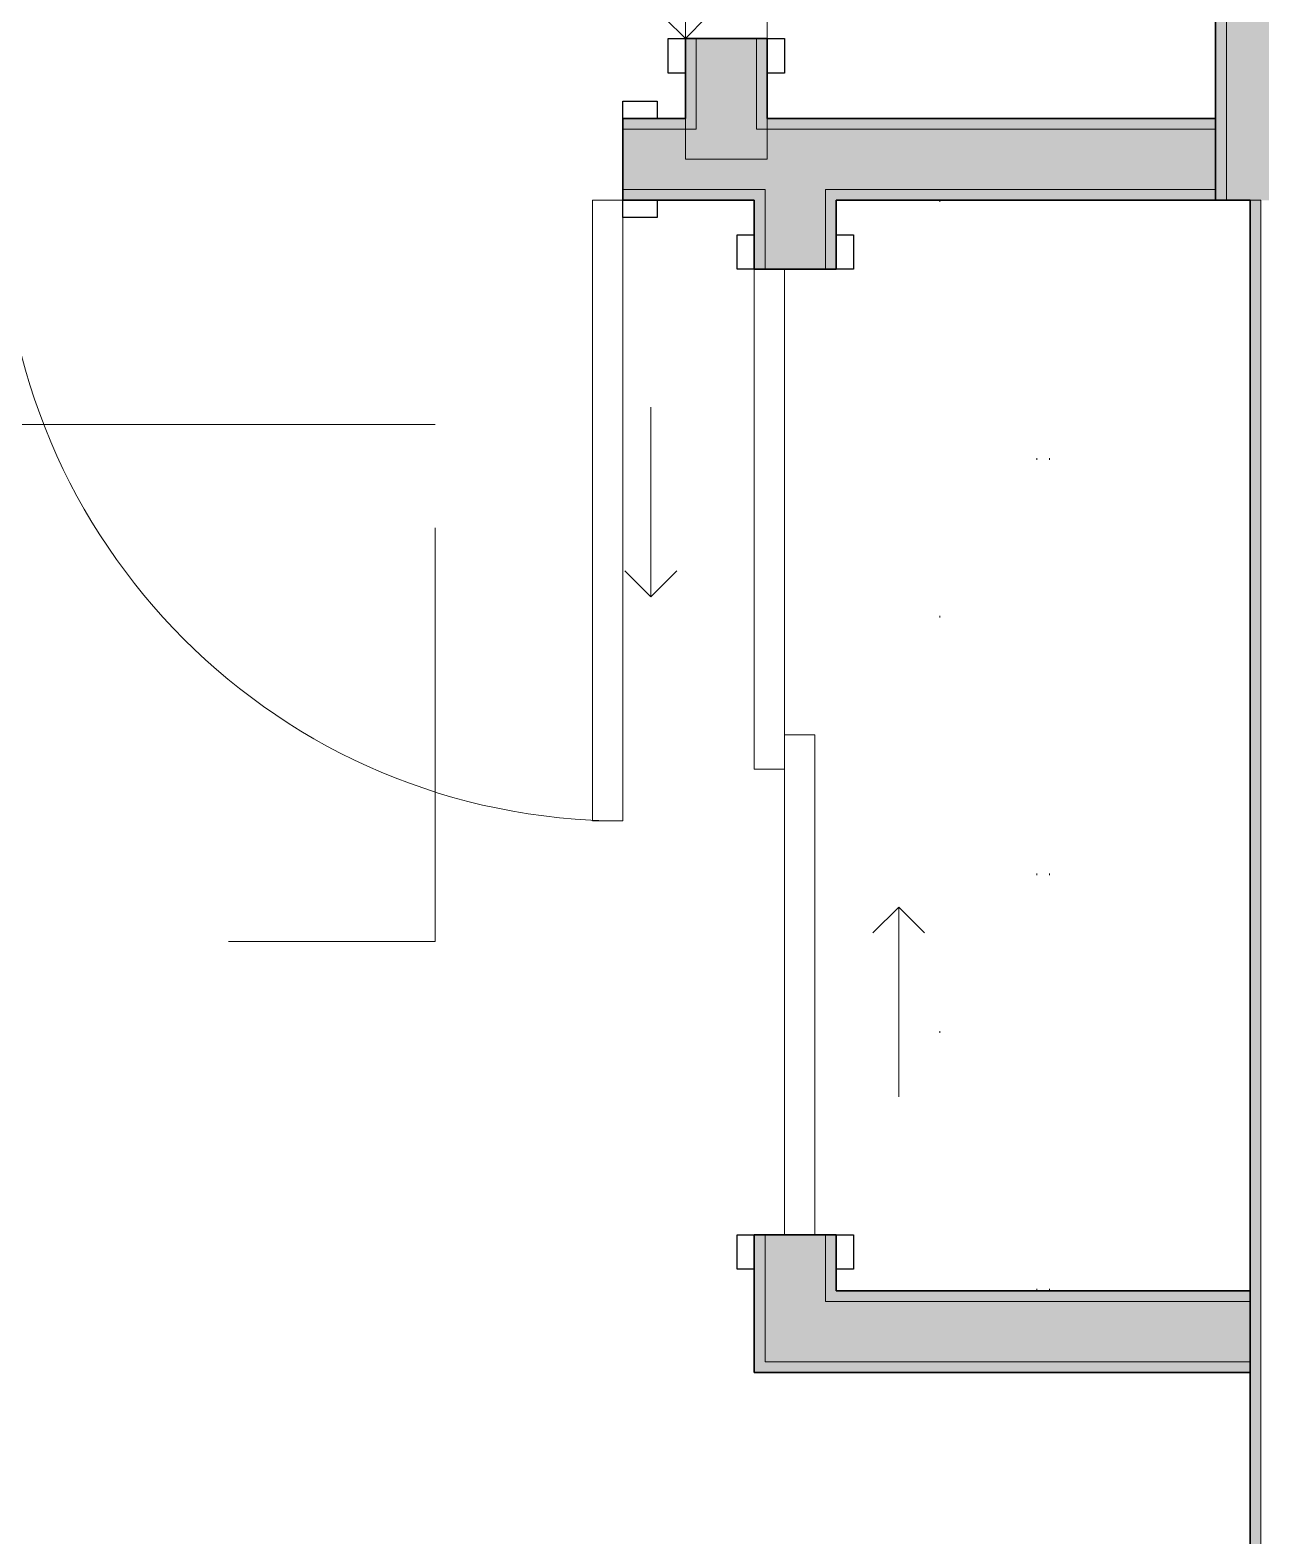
# Model space of a CAD drawing. Header units: inches. Extents: x 6 to 8416, y -388 to 6104.
# Drawn here: x 6889.4 to 6960.8, y 54.5 to 141.8 of the extents above; entities that cross this region are included whole.
import ezdxf

# ---------------------------------------------------------------- set-up
doc = ezdxf.new("R2010")
doc.units = ezdxf.units.IN
doc.header["$MEASUREMENT"] = 0
doc.linetypes.add('Dot 1_16_', pattern=[24, 0, -24])
doc.linetypes.add('Hidden 1_16_', pattern=[36, 24, -12])
for name, color, linetype, lineweight in [('A-DOOR', 31, 'Continuous', 18), ('A-DOOR-FRAM', 31, 'Continuous', 25), ('A-GENM', 13, 'Continuous', 18), ('A-ROOM', 32, 'Continuous', 13), ('A-WALL', 113, 'Continuous', 25), ('A-WALL-PATT', 111, 'Continuous', 35), ('I-WALL', 2, 'Continuous', 25), ('Q-CASE', 31, 'Continuous', 18)]:
    doc.layers.add(name, color=color, linetype=linetype, lineweight=lineweight)

# ---------------------------------------------------------------- blocks, each defined once
blk = doc.blocks.new('Unit-Double-Sliding-Flush-ICC ADA-AM - 56_ x 84_-FG-NR __U-S2 _ SLIDING CLOSET_-5466164-LEVEL 3 - PLAN Copy 1 Copy 1')
at = {"layer": 'A-DOOR', "lineweight": 9}
for p, q in [((10.5, 2.5), (9, 1)), ((9, 1), (10.5, -0.5)), ((20, 1), (9, 1)), ((-1, -3.875), (-1, -5.625)), ((-1, -3.875), (28, -3.875)), ((28, -3.875), (28, -5.625)), ((-28, -7.375), (-28, -5.625)), ((-28, -5.625), (-1, -5.625)), ((-1, -5.625), (1, -5.625)), ((1, -5.625), (-1, -5.625)), ((1, -7.375), (1, -5.625)), ((28, -5.625), (1, -5.625)), ((1, -7.375), (-28, -7.375)), ((-9, -13.375), (-10.5, -11.875)), ((-20, -13.375), (-9, -13.375)), ((-10.5, -14.875), (-9, -13.375))]:
    blk.add_line(p, q, dxfattribs=at)
at = {"layer": 'A-DOOR'}
for p, q in [((-1, -3.875), (28, -3.875)), ((-1, -5.625), (-1, -3.875)), ((28, -3.875), (28, -5.625)), ((-28, -5.625), (1, -5.625)), ((-28, -7.375), (-28, -5.625)), ((28, -5.625), (-1, -5.625)), ((1, -5.625), (1, -7.375)), ((1, -7.375), (-28, -7.375))]:
    blk.add_line(p, q, dxfattribs=at)
at = {"layer": 'A-DOOR-FRAM'}
for p, q in [((-30, -1.625), (-28, -1.625)), ((-30, -2.625), (-30, -1.625)), ((-28, -1.625), (-28, -2.625)), ((28, -1.625), (30, -1.625)), ((28, -2.625), (28, -1.625)), ((30, -1.625), (30, -2.625)), ((-28, -2.625), (-30, -2.625)), ((30, -2.625), (28, -2.625)), ((-30, -7.375), (-28, -7.375)), ((-30, -8.375), (-30, -7.375)), ((-28, -7.375), (-28, -8.375)), ((28, -7.375), (30, -7.375)), ((28, -8.375), (28, -7.375)), ((30, -7.375), (30, -8.375)), ((-28, -8.375), (-30, -8.375)), ((30, -8.375), (28, -8.375))]:
    blk.add_line(p, q, dxfattribs=at)
at = {"layer": 'A-DOOR-FRAM', "lineweight": 18}
for p, q in [((-30, -2.625), (-30, -1.625)), ((-30, -1.625), (-28, -1.625)), ((-28, -2.625), (-28, -1.625)), ((28, -2.625), (28, -1.625)), ((28, -1.625), (30, -1.625)), ((30, -2.625), (30, -1.625)), ((-28, -2.625), (-30, -2.625)), ((30, -2.625), (28, -2.625)), ((-30, -8.375), (-30, -7.375)), ((-30, -7.375), (-28, -7.375)), ((-28, -8.375), (-28, -7.375)), ((28, -8.375), (28, -7.375)), ((28, -7.375), (30, -7.375)), ((30, -8.375), (30, -7.375)), ((-28, -8.375), (-30, -8.375)), ((30, -8.375), (28, -8.375))]:
    blk.add_line(p, q, dxfattribs=at)
blk = doc.blocks.new('CW Closet Shelf-AM - CW Closet Shelf-AM-8361946-LEVEL 3 - PLAN Copy 1 Copy 1')
at = {"layer": 'Q-CASE', "linetype": 'Dot 1_16_', "lineweight": 9}
for p, q in [((32.363, 42), (-30.887, 42)), ((-30.887, 42), (-30.887, 24)), ((32.363, 24), (32.363, 42)), ((-30.887, 36.375), (32.363, 36.375)), ((-30.887, 35.625), (32.363, 35.625)), ((-30.887, 24), (32.363, 24))]:
    blk.add_line(p, q, dxfattribs=at)
blk = doc.blocks.new('Unit-Single-Flush-ICC ADA-AM - 36_ x 84_-NR _U-BE _ BED_-6492530-LEVEL 3 - PLAN Copy 1 Copy 1')
at = {"layer": 'A-DOOR'}
for p, q in [((16.25, -2.375), (18, -2.375)), ((16.25, -2.375), (16.25, -38.375)), ((18, -2.375), (18, -38.375)), ((16.25, -38.375), (18, -38.375))]:
    blk.add_line(p, q, dxfattribs=at)
at = {"layer": 'A-DOOR', "lineweight": 9}
blk.add_arc((18, -2.375), 36, 180, 270, dxfattribs=at)
at = {"layer": 'A-DOOR-FRAM'}
for p, q in [((-20, 2.375), (-20, 3.375)), ((-20, 3.375), (-18, 3.375)), ((-18, 3.375), (-18, 2.375)), ((18, 2.375), (18, 3.375)), ((18, 3.375), (20, 3.375)), ((20, 3.375), (20, 2.375)), ((-18, 2.375), (-20, 2.375)), ((20, 2.375), (18, 2.375)), ((-20, -2.375), (-18, -2.375)), ((-20, -3.375), (-20, -2.375)), ((-18, -2.375), (-18, -3.375)), ((18, -2.375), (20, -2.375)), ((18, -3.375), (18, -2.375)), ((20, -2.375), (20, -3.375)), ((-18, -3.375), (-20, -3.375)), ((20, -3.375), (18, -3.375))]:
    blk.add_line(p, q, dxfattribs=at)
at = {"layer": 'A-DOOR-FRAM', "lineweight": 18}
for p, q in [((-20, 3.375), (-18, 3.375)), ((-20, 3.375), (-20, 2.375)), ((-18, 3.375), (-18, 2.375)), ((18, 3.375), (20, 3.375)), ((18, 3.375), (18, 2.375)), ((20, 3.375), (20, 2.375)), ((-18, 2.375), (-20, 2.375)), ((20, 2.375), (18, 2.375)), ((-20, -3.375), (-20, -2.375)), ((-20, -2.375), (-18, -2.375)), ((-18, -3.375), (-18, -2.375)), ((18, -3.375), (18, -2.375)), ((18, -2.375), (20, -2.375)), ((20, -3.375), (20, -2.375)), ((-18, -3.375), (-20, -3.375)), ((20, -3.375), (18, -3.375))]:
    blk.add_line(p, q, dxfattribs=at)
blk = doc.blocks.new('Unit-Single-Flush-ICC ADA-AM - 36_ x 84_-NR _U-M _ Maintenance_Utility Only_-6562834-LEVEL 3 - PLAN Copy 1 Copy 1')
at = {"layer": 'A-DOOR'}
for p, q in [((16.763, -1.138), (-8.693, -26.593)), ((16.763, -1.138), (18, -2.375)), ((18, -2.375), (-7.456, -27.831)), ((-8.693, -26.593), (-7.456, -27.831))]:
    blk.add_line(p, q, dxfattribs=at)
at = {"layer": 'A-DOOR', "lineweight": 9}
blk.add_arc((18, -2.375), 36, 180, 225, dxfattribs=at)
at = {"layer": 'A-DOOR-FRAM'}
for p, q in [((-20, 2.375), (-20, 3.375)), ((-20, 3.375), (-18, 3.375)), ((-18, 3.375), (-18, 2.375)), ((18, 2.375), (18, 3.375)), ((18, 3.375), (20, 3.375)), ((20, 3.375), (20, 2.375)), ((-18, 2.375), (-20, 2.375)), ((20, 2.375), (18, 2.375)), ((-20, -2.375), (-18, -2.375)), ((-20, -3.375), (-20, -2.375)), ((-18, -2.375), (-18, -3.375)), ((18, -2.375), (20, -2.375)), ((18, -3.375), (18, -2.375)), ((20, -2.375), (20, -3.375)), ((-18, -3.375), (-20, -3.375)), ((20, -3.375), (18, -3.375))]:
    blk.add_line(p, q, dxfattribs=at)
at = {"layer": 'A-DOOR-FRAM', "lineweight": 18}
for p, q in [((-20, 3.375), (-18, 3.375)), ((-20, 3.375), (-20, 2.375)), ((-18, 3.375), (-18, 2.375)), ((18, 3.375), (20, 3.375)), ((18, 3.375), (18, 2.375)), ((20, 3.375), (20, 2.375)), ((-18, 2.375), (-20, 2.375)), ((20, 2.375), (18, 2.375)), ((-20, -3.375), (-20, -2.375)), ((-20, -2.375), (-18, -2.375)), ((-18, -3.375), (-18, -2.375)), ((18, -3.375), (18, -2.375)), ((18, -2.375), (20, -2.375)), ((20, -3.375), (20, -2.375)), ((-18, -3.375), (-20, -3.375)), ((20, -3.375), (18, -3.375))]:
    blk.add_line(p, q, dxfattribs=at)
blk = doc.blocks.new('z Nested-Clearance-Plumbing-AM - Clearance-V1129-LEVEL 3 - PLAN Copy 1 Copy 1')
at = {"layer": 'A-GENM', "linetype": 'Hidden 1_16_', "lineweight": 9}
for p, q in [((15, 48), (-15, 48)), ((-15, 48), (-15, 0)), ((15, 0), (15, 48)), ((-15, 0), (-0.836, 0)), ((-0.748, 0), (-0.518, 0)), ((-0.518, 0), (0.492, 0)), ((0.492, 0), (0.748, 0)), ((0.748, 0), (15, 0))]:
    blk.add_line(p, q, dxfattribs=at)

msp = doc.modelspace()

# ---------------------------------------------------------------- hatches: boundary and pattern name
at = {"layer": 'A-WALL-PATT'}
for points in [[(6958.79033733, 131.93577679), (6958.79033733, 262.06077679), (6958.16533733, 262.06077679), (6958.16533733, 131.93577679)], [(6960.79033733, 88.18577679), (6960.79033733, 131.93577679), (6960.16533733, 131.93577679), (6960.16533733, 88.18577679)], [(6960.16533733, -23.81422321), (6960.79033733, -23.81422321), (6960.79033733, 88.18577679), (6960.16533733, 88.18577679), (6960.16533733, -23.18922321)]]:
    msp.add_hatch(color=10, dxfattribs=at).paths.add_polyline_path(points)
at = {"layer": 'A-WALL-PATT', "lineweight": 25, "transparency": 33554560}
h = msp.add_hatch(color=10, dxfattribs=at)
h.paths.add_polyline_path([(6928.04033733, 136.68577679), (6928.04033733, 141.31077679), (6927.41533733, 141.31077679), (6927.41533733, 136.68577679)])
h.paths.add_polyline_path([(6927.41533733, 177.31077679), (6928.04033733, 177.31077679), (6928.04033733, 188.68577679), (6927.41533733, 188.68577679)])
at = {"layer": 'A-WALL-PATT', "transparency": 33554560}
h = msp.add_hatch(color=10, dxfattribs=at)
h.paths.add_polyline_path([(6931.54033733, 136.68577679), (6932.16533733, 136.68577679), (6932.16533733, 141.31077679), (6931.54033733, 141.31077679)])
h.paths.add_polyline_path([(6931.54033733, 177.31077679), (6932.16533733, 177.31077679), (6932.16533733, 188.68577679), (6931.54033733, 188.68577679)])
h = msp.add_hatch(color=10, dxfattribs=at)
h.paths.add_polyline_path([(6958.16533733, 136.06077679), (6958.16533733, 136.68577679), (6931.54033733, 136.68577679), (6931.54033733, 136.06077679), (6940.44803685, 136.06077679)])
h.paths.add_polyline_path([(6923.79033733, 136.06077679), (6928.04033733, 136.06077679), (6928.04033733, 136.68577679), (6923.79033733, 136.68577679)])
h.paths.add_polyline_path([(6887.79033733, 136.06077679), (6887.79033733, 136.68577679), (6826.16533733, 136.68577679), (6826.16533733, 136.06077679), (6839.22053685, 136.06077679)])
h.paths.add_polyline_path([(6790.16533733, 136.06077679), (6790.16533733, 136.68577679), (6750.16533733, 136.68577679), (6750.16533733, 136.06077679), (6771.73553685, 136.06077679)])
at = {"layer": 'A-WALL-PATT', "lineweight": 25, "transparency": 33554560}
h = msp.add_hatch(color=10, dxfattribs=at)
h.paths.add_polyline_path([(6958.16533733, 131.93577679), (6958.16533733, 132.56077679), (6935.54033733, 132.56077679), (6935.54033733, 131.93577679), (6940.44803685, 131.93577679)])
h.paths.add_polyline_path([(6932.04033733, 131.93577679), (6932.04033733, 132.56077679), (6923.79033733, 132.56077679), (6923.79033733, 131.93577679), (6931.41533733, 131.93577679)])
h.paths.add_polyline_path([(6887.79033733, 131.93577679), (6887.79033733, 132.56077679), (6859.29033733, 132.56077679), (6859.29033733, 131.93577679), (6872.96303685, 131.93577679)])
h.paths.add_polyline_path([(6853.79033733, 131.93577679), (6853.79033733, 132.56077679), (6826.16533733, 132.56077679), (6826.16533733, 131.93577679), (6853.16533733, 131.93577679)])
h.paths.add_polyline_path([(6783.04033733, 131.93577679), (6790.16533733, 131.93577679), (6790.16533733, 132.56077679), (6783.04033733, 132.56077679)])
h.paths.add_polyline_path([(6779.54033733, 131.93577679), (6779.54033733, 132.56077679), (6754.29033733, 132.56077679), (6754.29033733, 131.93577679), (6778.91533733, 131.93577679)])
at = {"layer": 'A-WALL-PATT', "transparency": 33554560}
h = msp.add_hatch(color=10, dxfattribs=at)
h.paths.add_polyline_path([(6931.41533733, 64.56077679), (6932.04033733, 64.56077679), (6932.04033733, 71.93577679), (6931.41533733, 71.93577679), (6931.41533733, 68.68577679)])
h.paths.add_polyline_path([(6932.04033733, 127.93577679), (6932.04033733, 131.93577679), (6931.41533733, 131.93577679), (6931.41533733, 127.93577679)])
at = {"layer": 'A-WALL-PATT', "lineweight": 25, "transparency": 33554560}
h = msp.add_hatch(color=10, dxfattribs=at)
h.paths.add_polyline_path([(6936.16533733, 68.68577679), (6936.16533733, 71.93577679), (6935.54033733, 71.93577679), (6935.54033733, 68.68577679)])
h.paths.add_polyline_path([(6935.54033733, 127.93577679), (6936.16533733, 127.93577679), (6936.16533733, 131.93577679), (6935.54033733, 131.93577679)])
msp.add_hatch(color=10, dxfattribs=at).paths.add_polyline_path([(6960.16533733, 68.06077679), (6960.16533733, 68.68577679), (6935.54033733, 68.68577679), (6935.54033733, 68.06077679), (6940.44803685, 68.06077679)])
at = {"layer": 'A-WALL-PATT', "transparency": 33554560}
msp.add_hatch(color=10, dxfattribs=at).paths.add_polyline_path([(6960.16533733, 63.93577679), (6960.16533733, 64.56077679), (6931.41533733, 64.56077679), (6931.41533733, 63.93577679), (6940.44803685, 63.93577679)])
at = {"layer": 'I-WALL'}
msp.add_hatch(color=10, dxfattribs=at).paths.add_polyline_path([(6960.79033733, 131.93577679), (6964.29033733, 131.93577679), (6964.29033733, 262.56077679), (6958.79033733, 262.56077679), (6958.79033733, 131.93577679), (6960.16533733, 131.93577679)])
at = {"layer": 'I-WALL', "transparency": 33554560}
h = msp.add_hatch(color=10, dxfattribs=at)
h.paths.add_polyline_path([(6931.54033733, 136.06077679), (6931.54033733, 141.31077679), (6928.04033733, 141.31077679), (6928.04033733, 136.06077679)])
h.paths.add_polyline_path([(6931.54033733, 177.31077679), (6931.54033733, 189.31077679), (6928.04033733, 189.31077679), (6928.04033733, 177.31077679)])
h = msp.add_hatch(color=10, dxfattribs=at)
h.paths.add_polyline_path([(6958.16533733, 132.56077679), (6958.16533733, 136.06077679), (6923.79033733, 136.06077679), (6923.79033733, 132.56077679), (6940.44803685, 132.56077679)])
h.paths.add_polyline_path([(6887.79033733, 132.56077679), (6887.79033733, 136.06077679), (6826.16533733, 136.06077679), (6826.16533733, 132.56077679), (6872.96303685, 132.56077679)])
h.paths.add_polyline_path([(6779.54033733, 132.56077679), (6790.16533733, 132.56077679), (6790.16533733, 136.06077679), (6750.79033733, 136.06077679), (6750.79033733, 132.56077679), (6771.73553685, 132.56077679)])
h = msp.add_hatch(color=10, dxfattribs=at)
h.paths.add_polyline_path([(6935.54033733, 68.06077679), (6935.54033733, 71.93577679), (6932.04033733, 71.93577679), (6932.04033733, 68.06077679)])
h.paths.add_polyline_path([(6935.54033733, 127.93577679), (6935.54033733, 132.56077679), (6932.04033733, 132.56077679), (6932.04033733, 127.93577679)])
msp.add_hatch(color=10, dxfattribs=at).paths.add_polyline_path([(6960.16533733, 64.56077679), (6960.16533733, 68.06077679), (6932.04033733, 68.06077679), (6932.04033733, 64.56077679), (6940.44803685, 64.56077679)])

# ---------------------------------------------------------------- linework, layer by layer
at = {"layer": 'A-ROOM', "lineweight": 9, "flags": 128}
msp.add_lwpolyline([(6423.41533733, -23.18922321), (6960.16533733, -23.18922321), (6960.16533733, 88.18577679), (6960.16533733, 131.93577679), (6958.16533733, 131.93577679), (6958.16533733, 188.68577679), (6932.16533733, 188.68577679), (6932.16533733, 134.31077679), (6927.41533733, 134.31077679), (6927.41533733, 188.68577679), (6853.79033733, 188.68577679), (6853.79033733, 193.43577679), (6929.79033733, 193.43577679), (6958.16533733, 193.43577679), (6958.16533733, 261.43577679), (6579.16533733, 261.43577679)], dxfattribs=at)
at = {"layer": 'A-WALL', "lineweight": 9}
for p, q in [((6958.79033733, 262.56077679), (6958.79033733, 131.93577679)), ((6928.04033733, 136.06077679), (6928.04033733, 141.31077679)), ((6931.54033733, 136.06077679), (6931.54033733, 141.31077679)), ((6928.04033733, 136.06077679), (6923.79033733, 136.06077679)), ((6958.16533733, 136.06077679), (6931.54033733, 136.06077679)), ((6932.04033733, 132.56077679), (6923.79033733, 132.56077679)), ((6932.04033733, 132.56077679), (6932.04033733, 127.93577679)), ((6958.16533733, 132.56077679), (6935.54033733, 132.56077679)), ((6935.54033733, 132.56077679), (6935.54033733, 127.93577679)), ((6960.16533733, 131.93577679), (6960.79033733, 131.93577679)), ((6960.79033733, 131.93577679), (6960.79033733, -24.43922321)), ((6932.04033733, 64.56077679), (6932.04033733, 71.93577679)), ((6935.54033733, 71.93577679), (6935.54033733, 68.06077679)), ((6935.54033733, 68.06077679), (6960.16533733, 68.06077679)), ((6932.04033733, 64.56077679), (6960.16533733, 64.56077679))]:
    msp.add_line(p, q, dxfattribs=at)
at = {"layer": 'I-WALL', "lineweight": 35}
for p, q in [((6958.16533733, 131.93577679), (6958.16533733, 261.43577679)), ((6927.41533733, 141.31077679), (6927.41533733, 136.68577679)), ((6932.16533733, 141.31077679), (6927.41533733, 141.31077679)), ((6932.16533733, 136.68577679), (6932.16533733, 141.31077679)), ((6927.41533733, 136.68577679), (6923.79033733, 136.68577679)), ((6923.79033733, 136.68577679), (6923.79033733, 131.93577679)), ((6958.16533733, 136.68577679), (6932.16533733, 136.68577679)), ((6923.79033733, 131.93577679), (6931.41533733, 131.93577679)), ((6931.41533733, 131.93577679), (6931.41533733, 127.93577679)), ((6936.16533733, 131.93577679), (6960.16533733, 131.93577679)), ((6936.16533733, 127.93577679), (6936.16533733, 131.93577679)), ((6960.16533733, 131.93577679), (6960.16533733, -23.18922321)), ((6931.41533733, 127.93577679), (6936.16533733, 127.93577679)), ((6931.41533733, 71.93577679), (6931.41533733, 63.93577679)), ((6936.16533733, 71.93577679), (6931.41533733, 71.93577679)), ((6936.16533733, 68.68577679), (6936.16533733, 71.93577679)), ((6960.16533733, 68.68577679), (6936.16533733, 68.68577679)), ((6931.41533733, 63.93577679), (6960.16533733, 63.93577679))]:
    msp.add_line(p, q, dxfattribs=at)

# ---------------------------------------------------------------- block references
at = {"layer": 'A-DOOR'}
for name, p, rotation in [('Unit-Single-Flush-ICC ADA-AM - 36_ x 84_-NR _U-M _ Maintenance_Utility Only_-6562834-LEVEL 3 - PLAN Copy 1 Copy 1', (6929.79033733, 159.31077679), 269.9999999999977), ('Unit-Double-Sliding-Flush-ICC ADA-AM - 56_ x 84_-FG-NR __U-S2 _ SLIDING CLOSET_-5466164-LEVEL 3 - PLAN Copy 1 Copy 1', (6938.79033733, 99.93577679), 269.9999999999907)]:
    msp.add_blockref(name, p, dxfattribs=dict(at, rotation=rotation))
msp.add_blockref('Unit-Single-Flush-ICC ADA-AM - 36_ x 84_-NR _U-BE _ BED_-6492530-LEVEL 3 - PLAN Copy 1 Copy 1', (6905.79033733, 134.31077679), dxfattribs=at)
at = {"layer": 'A-GENM', "linetype": 'Hidden 1_16_', "lineweight": 9, "rotation": 269.9999999999995}
msp.add_blockref('z Nested-Clearance-Plumbing-AM - Clearance-V1129-LEVEL 3 - PLAN Copy 1 Copy 1', (6864.91533733, 103.93577679), dxfattribs=at)
at = {"layer": 'Q-CASE', "rotation": 89.99999999999335}
msp.add_blockref('CW Closet Shelf-AM - CW Closet Shelf-AM-8361946-LEVEL 3 - PLAN Copy 1 Copy 1', (6984.16533733, 99.57307187), dxfattribs=at)

doc.saveas('drawing.dxf')
